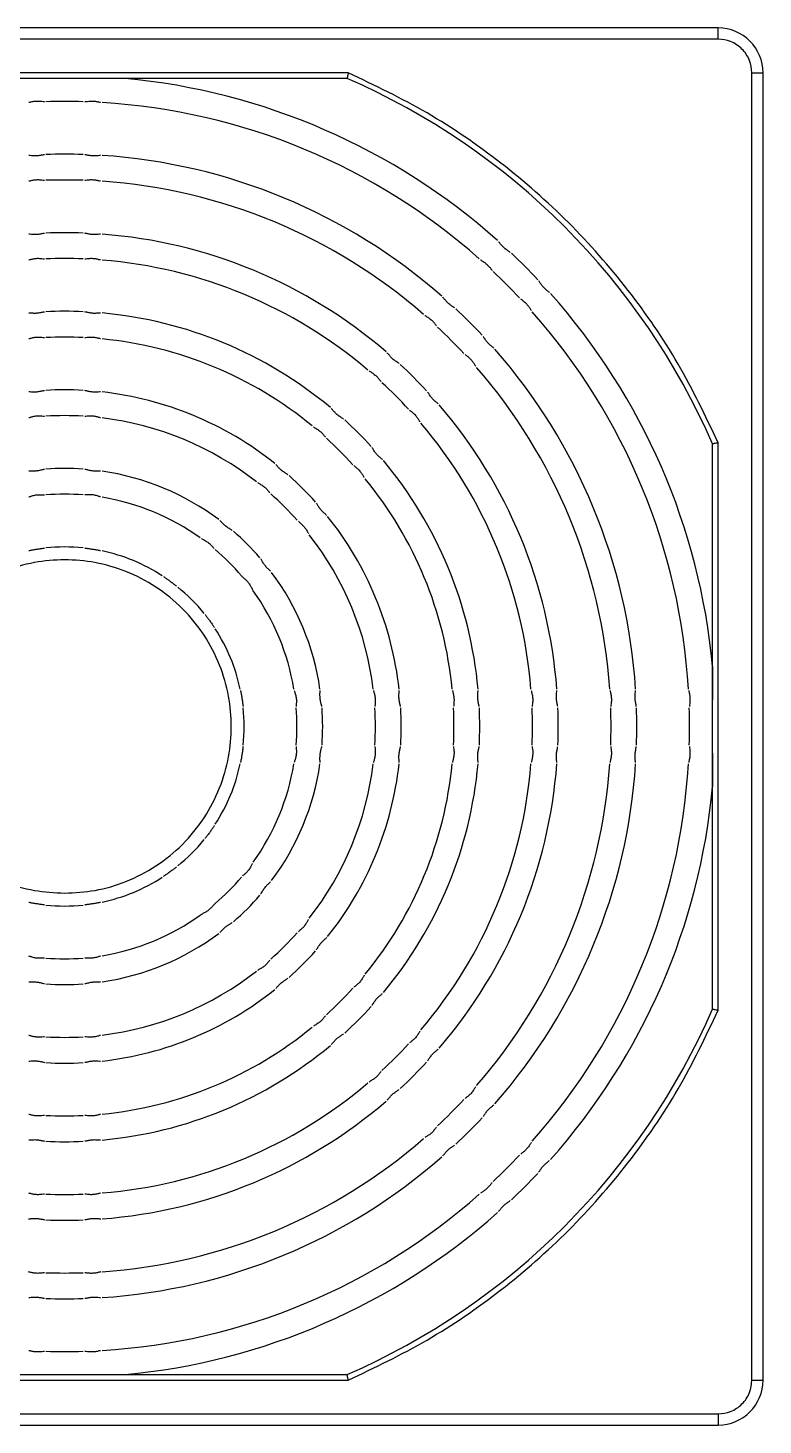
# Model space of a CAD drawing. Header units: millimetres. Extents: x 0 to 279, y 0 to 216.
# Drawn here: x 113.96 to 127.06, y 175.25 to 200.15 of the extents above; entities that cross this region are included whole.
import ezdxf

# ---------------------------------------------------------------- set-up
doc = ezdxf.new("R2010")
doc.units = ezdxf.units.MM

msp = doc.modelspace()

# ---------------------------------------------------------------- linework, layer by layer
at = {"color": 7, "linetype": 'Continuous', "lineweight": 25}
for p, q in [((126.26, 200.151), (102.96, 200.151)), ((126.26, 199.951), (102.96, 199.951)), ((126.26, 199.951), (126.26, 200.151)), ((119.667, 199.351), (109.554, 199.351)), ((114.136, 199.251), (109.575, 199.251)), ((119.646, 199.251), (115.085, 199.251)), ((126.86, 176.051), (126.86, 199.351)), ((126.86, 199.351), (127.06, 199.351)), ((127.06, 176.051), (127.06, 199.351)), ((126.16, 188.175), (126.16, 192.737)), ((126.26, 182.645), (126.26, 192.758)), ((126.16, 182.665), (126.16, 187.227)), ((109.554, 176.051), (119.667, 176.051)), ((109.575, 176.151), (114.136, 176.151)), ((115.085, 176.151), (119.646, 176.151)), ((126.86, 176.051), (127.06, 176.051)), ((102.96, 175.451), (126.26, 175.451)), ((126.26, 175.451), (126.26, 175.251)), ((102.96, 175.251), (126.26, 175.251))]:
    msp.add_line(p, q, dxfattribs=at)
for centre, radius, start, end in [((126.26, 199.351), 0.8, 360, 90), ((114.61, 187.701), 11.6, 48.2965, 84.6783), ((114.61, 187.701), 12.6, 23.5565, 66.4435), ((114.61, 187.701), 11.14, 88.2872, 91.7128), ((114.61, 187.701), 11.14, 48.4328, 86.5672), ((114.61, 187.701), 10.2, 88.1293, 91.8707), ((114.61, 187.701), 10.2, 48.7496, 86.2504), ((114.61, 187.701), 9.74, 88.0409, 91.9591), ((114.61, 187.701), 9.74, 48.9269, 86.0731), ((114.61, 187.701), 8.8, 87.8316, 92.1684), ((114.61, 187.701), 8.8, 49.3471, 85.6529), ((114.61, 187.701), 8.34, 87.7119, 92.2881), ((114.61, 187.701), 8.34, 49.5874, 85.4126), ((114.61, 187.701), 11.6, 43.3552, 46.6448), ((114.61, 187.701), 11.14, 43.2872, 46.7128), ((114.61, 187.701), 11.6, 5.3217, 41.7035), ((114.61, 187.701), 7.4, 87.4211, 92.5789), ((114.61, 187.701), 7.4, 50.1716, 84.8284), ((114.61, 187.701), 10.2, 43.1293, 46.8707), ((114.61, 187.701), 11.14, 3.4328, 41.5672), ((114.61, 187.701), 9.74, 43.0409, 46.9591), ((114.61, 187.701), 6.94, 87.25, 92.75), ((114.61, 187.701), 6.94, 50.5155, 84.4845), ((114.61, 187.701), 10.2, 3.7496, 41.2504), ((114.61, 187.701), 8.8, 42.8316, 47.1684), ((114.61, 187.701), 9.74, 3.9269, 41.0731), ((114.61, 187.701), 8.34, 42.7119, 47.2881), ((114.61, 187.701), 6, 86.8188, 93.1812), ((114.61, 187.701), 6, 51.3829, 83.6171), ((114.61, 187.701), 5.54, 86.5543, 93.4457), ((114.61, 187.701), 8.8, 4.3471, 40.6529), ((114.61, 187.701), 5.54, 51.9154, 83.0846), ((114.61, 187.701), 7.4, 42.4211, 47.5789), ((114.61, 187.701), 8.34, 4.5874, 40.4126), ((114.61, 187.701), 6.94, 42.25, 47.75), ((114.61, 187.701), 4.6, 85.8491, 94.1509), ((114.61, 187.701), 4.6, 53.3377, 81.6623), ((114.61, 187.701), 7.4, 5.1716, 39.8284), ((114.61, 187.701), 6, 41.8188, 48.1812), ((114.61, 187.701), 6.94, 5.5155, 39.4845), ((114.61, 187.701), 4.14, 85.3869, 94.6131), ((114.61, 187.701), 4.14, 54.2719, 80.7281), ((114.61, 187.701), 5.54, 41.5543, 48.4457), ((114.61, 187.701), 6, 6.3829, 38.6171), ((114.61, 187.701), 4.6, 40.8491, 49.1509), ((114.61, 187.701), 5.54, 6.9154, 38.0846), ((114.61, 187.701), 3.2, 84.0274, 95.9726), ((114.61, 187.701), 3.2, 57.0314, 77.9686), ((114.61, 187.701), 4.14, 40.3869, 49.6131), ((114.61, 187.701), 4.6, 8.3377, 36.6623), ((114.61, 187.701), 3.2, 39.0274, 50.9726), ((114.61, 187.701), 4.14, 9.2719, 35.7281), ((114.61, 187.701), 3.2, 12.0314, 32.9686), ((114.61, 187.701), 3.2, 354.0274, 5.9726), ((114.61, 187.701), 4.14, 355.3869, 4.6131), ((114.61, 187.701), 4.6, 355.8491, 4.1509), ((114.61, 187.701), 5.54, 356.5543, 3.4457), ((114.61, 187.701), 6, 356.8188, 3.1812), ((114.61, 187.701), 6.94, 357.25, 2.75), ((114.61, 187.701), 7.4, 357.4211, 2.5789), ((114.61, 187.701), 8.34, 357.7119, 2.2881), ((114.61, 187.701), 8.8, 357.8316, 2.1684), ((114.61, 187.701), 9.74, 358.0409, 1.9591), ((114.61, 187.701), 10.2, 358.1293, 1.8707), ((114.61, 187.701), 11.14, 358.2872, 1.7128), ((114.61, 187.701), 3.2, 327.0314, 347.9686), ((114.61, 187.701), 4.14, 324.2719, 350.7281), ((114.61, 187.701), 4.6, 323.3377, 351.6623), ((114.61, 187.701), 5.54, 321.9154, 353.0846), ((114.61, 187.701), 6, 321.3829, 353.6171), ((114.61, 187.701), 6.94, 320.5155, 354.4845), ((114.61, 187.701), 7.4, 320.1716, 354.8284), ((114.61, 187.701), 8.34, 319.5874, 355.4126), ((114.61, 187.701), 8.8, 319.3471, 355.6529), ((114.61, 187.701), 9.74, 318.9269, 356.0731), ((114.61, 187.701), 10.2, 318.7496, 356.2504), ((114.61, 187.701), 11.14, 318.4328, 356.5672), ((114.61, 187.701), 11.6, 318.2965, 354.6783), ((114.61, 187.701), 3.2, 309.0274, 320.9726), ((114.61, 187.701), 3.2, 282.0314, 302.9686), ((114.61, 187.701), 4.14, 310.3869, 319.6131), ((114.61, 187.701), 3.2, 264.0274, 275.9726), ((114.61, 187.701), 4.6, 310.8491, 319.1509), ((114.61, 187.701), 4.14, 279.2719, 305.7281), ((114.61, 187.701), 4.6, 278.3377, 306.6623), ((114.61, 187.701), 5.54, 311.5543, 318.4457), ((114.61, 187.701), 4.14, 265.3869, 274.6131), ((114.61, 187.701), 6, 311.8188, 318.1812), ((114.61, 187.701), 5.54, 276.9154, 308.0846), ((114.61, 187.701), 4.6, 265.8491, 274.1509), ((114.61, 187.701), 6.94, 312.25, 317.75), ((114.61, 187.701), 6, 276.3829, 308.6171), ((114.61, 187.701), 7.4, 312.4211, 317.5789), ((114.61, 187.701), 12.6, 293.5565, 336.4435), ((114.61, 187.701), 6.94, 275.5155, 309.4845), ((114.61, 187.701), 5.54, 266.5543, 273.4457), ((114.61, 187.701), 8.34, 312.7119, 317.2881), ((114.61, 187.701), 7.4, 275.1716, 309.8284), ((114.61, 187.701), 6, 266.8188, 273.1812), ((114.61, 187.701), 8.8, 312.8316, 317.1684), ((114.61, 187.701), 8.34, 274.5874, 310.4126), ((114.61, 187.701), 8.8, 274.3471, 310.6529), ((114.61, 187.701), 9.74, 313.0409, 316.9591), ((114.61, 187.701), 6.94, 267.25, 272.75), ((114.61, 187.701), 10.2, 313.1293, 316.8707), ((114.61, 187.701), 7.4, 267.4211, 272.5789), ((114.61, 187.701), 9.74, 273.9269, 311.0731), ((114.61, 187.701), 10.2, 273.7496, 311.2504), ((114.61, 187.701), 11.14, 313.2872, 316.7128), ((114.61, 187.701), 11.6, 313.3552, 316.6448), ((114.61, 187.701), 8.34, 267.7119, 272.2881), ((114.61, 187.701), 11.14, 273.4328, 311.5672), ((114.61, 187.701), 11.6, 275.3217, 311.7035), ((114.61, 187.701), 8.8, 267.8316, 272.1684), ((114.61, 187.701), 9.74, 268.0409, 271.9591), ((114.61, 187.701), 10.2, 268.1293, 271.8707), ((114.61, 187.701), 11.14, 268.2872, 271.7128), ((126.26, 176.051), 0.8, 270, 0)]:
    msp.add_arc(centre, radius, start, end, dxfattribs=at)
for points, knots in [([(126.86, 199.351), (126.852, 199.427), (126.84, 199.543), (126.765, 199.683), (126.688, 199.778), (126.592, 199.856), (126.452, 199.931), (126.336, 199.943), (126.26, 199.951)], [0, 0, 0, 0, 0.239443, 0.369664, 0.5, 0.630221, 0.760557, 1, 1, 1, 1]), ([(115.085, 199.251), (115.018, 199.251), (114.827, 199.252), (114.51, 199.252), (114.261, 199.251), (114.136, 199.251)], [0, 0, 0, 0, 0.210761, 0.605065, 1, 1, 1, 1]), ([(119.667, 199.351), (119.665, 199.343), (119.662, 199.328), (119.657, 199.303), (119.653, 199.283), (119.649, 199.267), (119.647, 199.255), (119.646, 199.253), (119.646, 199.251)], [0, 0, 0, 0, 0.156147, 0.291771, 0.500719, 0.631695, 0.758651, 1, 1, 1, 1]), ([(126.26, 192.758), (126.034, 193.232), (125.579, 194.186), (124.673, 195.501), (123.615, 196.706), (122.41, 197.763), (121.095, 198.669), (120.141, 199.125), (119.667, 199.351)], [0, 0, 0, 0, 0.1651325, 0.3319117, 0.5, 0.6680982, 0.8348724, 1, 1, 1, 1]), ([(113.969, 198.826), (113.975, 198.827), (113.995, 198.83), (114.044, 198.842), (114.109, 198.85), (114.175, 198.848), (114.224, 198.84), (114.244, 198.839), (114.251, 198.838)], [0, 0, 0, 0, 0.0834435, 0.2870448, 0.5042766, 0.7050089, 0.9013083, 1, 1, 1, 1]), ([(114.969, 198.838), (114.975, 198.839), (114.995, 198.84), (115.045, 198.848), (115.11, 198.85), (115.174, 198.842), (115.223, 198.83), (115.244, 198.827), (115.251, 198.826)], [0, 0, 0, 0, 0.08419, 0.288367, 0.500593, 0.697565, 0.896867, 1, 1, 1, 1]), ([(114.251, 197.892), (114.246, 197.891), (114.226, 197.888), (114.177, 197.877), (114.112, 197.869), (114.046, 197.87), (113.997, 197.877), (113.976, 197.878), (113.97, 197.878)], [0, 0, 0, 0, 0.082758, 0.285707, 0.502293, 0.705454, 0.904105, 1, 1, 1, 1]), ([(115.251, 197.878), (115.246, 197.878), (115.226, 197.877), (115.176, 197.87), (115.111, 197.869), (115.046, 197.876), (114.997, 197.888), (114.977, 197.891), (114.97, 197.892)], [0, 0, 0, 0, 0.08395, 0.288028, 0.499944, 0.699204, 0.90101, 1, 1, 1, 1]), ([(113.969, 197.423), (113.975, 197.424), (113.995, 197.427), (114.044, 197.44), (114.109, 197.448), (114.175, 197.447), (114.224, 197.439), (114.244, 197.438), (114.251, 197.438)], [0, 0, 0, 0, 0.083443, 0.287037, 0.50472, 0.705635, 0.901612, 1, 1, 1, 1]), ([(114.969, 197.437), (114.975, 197.438), (114.995, 197.439), (115.045, 197.447), (115.11, 197.448), (115.174, 197.44), (115.223, 197.428), (115.244, 197.424), (115.251, 197.423)], [0, 0, 0, 0, 0.08427, 0.288487, 0.500386, 0.696985, 0.896408, 1, 1, 1, 1]), ([(114.251, 196.491), (114.246, 196.49), (114.226, 196.487), (114.177, 196.475), (114.112, 196.467), (114.046, 196.468), (113.997, 196.474), (113.976, 196.474), (113.97, 196.475)], [0, 0, 0, 0, 0.0826156, 0.2854091, 0.5023213, 0.7060645, 0.9047591, 1, 1, 1, 1]), ([(115.251, 196.475), (115.246, 196.475), (115.226, 196.474), (115.176, 196.468), (115.111, 196.467), (115.046, 196.475), (114.997, 196.487), (114.977, 196.49), (114.97, 196.491)], [0, 0, 0, 0, 0.084035, 0.288185, 0.49976, 0.699004, 0.901346, 1, 1, 1, 1]), ([(122.553, 196.151), (122.548, 196.155), (122.533, 196.167), (122.49, 196.193), (122.439, 196.235), (122.393, 196.282), (122.363, 196.322), (122.35, 196.337), (122.345, 196.342)], [0, 0, 0, 0, 0.082863, 0.285926, 0.50226, 0.704987, 0.903615, 1, 1, 1, 1]), ([(113.969, 196.019), (113.975, 196.02), (113.995, 196.024), (114.044, 196.037), (114.109, 196.046), (114.175, 196.045), (114.224, 196.038), (114.244, 196.037), (114.251, 196.036)], [0, 0, 0, 0, 0.083448, 0.28704, 0.505343, 0.706517, 0.902074, 1, 1, 1, 1]), ([(114.969, 196.036), (114.975, 196.037), (114.995, 196.038), (115.045, 196.045), (115.11, 196.046), (115.174, 196.038), (115.223, 196.025), (115.244, 196.021), (115.251, 196.02)], [0, 0, 0, 0, 0.084372, 0.288634, 0.500091, 0.696203, 0.895801, 1, 1, 1, 1]), ([(122.023, 196.021), (122.028, 196.017), (122.044, 196.005), (122.087, 195.98), (122.139, 195.939), (122.184, 195.891), (122.214, 195.851), (122.227, 195.836), (122.232, 195.83)], [0, 0, 0, 0, 0.083444, 0.287045, 0.504277, 0.705009, 0.901308, 1, 1, 1, 1]), ([(123.251, 195.436), (123.247, 195.44), (123.232, 195.453), (123.192, 195.483), (123.145, 195.528), (123.105, 195.578), (123.078, 195.621), (123.065, 195.638), (123.061, 195.643)], [0, 0, 0, 0, 0.083891, 0.287917, 0.500101, 0.699385, 0.900794, 1, 1, 1, 1]), ([(121.562, 195.161), (121.558, 195.164), (121.542, 195.176), (121.5, 195.203), (121.448, 195.243), (121.402, 195.291), (121.372, 195.33), (121.358, 195.345), (121.353, 195.35)], [0, 0, 0, 0, 0.082758, 0.285707, 0.502293, 0.705454, 0.904105, 1, 1, 1, 1]), ([(122.739, 195.322), (122.744, 195.319), (122.759, 195.305), (122.799, 195.276), (122.847, 195.231), (122.887, 195.181), (122.913, 195.138), (122.926, 195.12), (122.93, 195.114)], [0, 0, 0, 0, 0.08419, 0.288367, 0.500593, 0.697565, 0.896867, 1, 1, 1, 1]), ([(114.251, 195.089), (114.246, 195.089), (114.226, 195.086), (114.178, 195.073), (114.112, 195.064), (114.046, 195.064), (113.997, 195.07), (113.976, 195.07), (113.97, 195.07)], [0, 0, 0, 0, 0.082414, 0.284978, 0.50233, 0.706894, 0.905675, 1, 1, 1, 1]), ([(115.251, 195.07), (115.246, 195.07), (115.226, 195.07), (115.176, 195.064), (115.111, 195.064), (115.046, 195.073), (114.997, 195.085), (114.976, 195.088), (114.97, 195.089)], [0, 0, 0, 0, 0.084163, 0.288422, 0.499551, 0.698801, 0.901902, 1, 1, 1, 1]), ([(121.031, 195.029), (121.036, 195.025), (121.053, 195.014), (121.096, 194.988), (121.148, 194.948), (121.193, 194.901), (121.223, 194.861), (121.237, 194.845), (121.241, 194.84)], [0, 0, 0, 0, 0.0834427, 0.2870374, 0.5047202, 0.7056348, 0.9016124, 1, 1, 1, 1]), ([(113.969, 194.614), (113.975, 194.615), (113.995, 194.619), (114.044, 194.633), (114.109, 194.643), (114.175, 194.643), (114.224, 194.636), (114.244, 194.635), (114.251, 194.635)], [0, 0, 0, 0, 0.08347, 0.287066, 0.506278, 0.707843, 0.90283, 1, 1, 1, 1]), ([(114.969, 194.635), (114.975, 194.635), (114.995, 194.636), (115.045, 194.643), (115.11, 194.643), (115.174, 194.634), (115.223, 194.62), (115.244, 194.616), (115.251, 194.615)], [0, 0, 0, 0, 0.084509, 0.288816, 0.499643, 0.69509, 0.894961, 1, 1, 1, 1]), ([(122.26, 194.444), (122.255, 194.448), (122.241, 194.462), (122.201, 194.492), (122.154, 194.537), (122.114, 194.588), (122.087, 194.631), (122.074, 194.647), (122.07, 194.653)], [0, 0, 0, 0, 0.08395, 0.288028, 0.499944, 0.699204, 0.90101, 1, 1, 1, 1]), ([(120.572, 194.17), (120.567, 194.174), (120.551, 194.186), (120.509, 194.212), (120.456, 194.252), (120.41, 194.299), (120.38, 194.338), (120.366, 194.353), (120.361, 194.358)], [0, 0, 0, 0, 0.082616, 0.285409, 0.502321, 0.706065, 0.904759, 1, 1, 1, 1]), ([(121.749, 194.332), (121.753, 194.328), (121.768, 194.315), (121.809, 194.285), (121.856, 194.24), (121.895, 194.189), (121.921, 194.146), (121.934, 194.129), (121.938, 194.123)], [0, 0, 0, 0, 0.08427, 0.288487, 0.500386, 0.696985, 0.896408, 1, 1, 1, 1]), ([(120.037, 194.037), (120.043, 194.033), (120.055, 194.026), (120.077, 194.012), (120.103, 193.996), (120.13, 193.977), (120.156, 193.955), (120.181, 193.932), (120.201, 193.909), (120.22, 193.886), (120.237, 193.865), (120.246, 193.853), (120.251, 193.847)], [0, 0, 0, 0, 0.083565, 0.184024, 0.287, 0.394377, 0.505388, 0.604431, 0.706547, 0.803044, 0.901949, 1, 1, 1, 1]), ([(114.251, 193.687), (114.246, 193.686), (114.226, 193.683), (114.178, 193.671), (114.112, 193.661), (114.046, 193.659), (113.996, 193.664), (113.976, 193.664), (113.97, 193.664)], [0, 0, 0, 0, 0.0821053, 0.2843054, 0.5022809, 0.7080875, 0.9070511, 1, 1, 1, 1]), ([(115.251, 193.664), (115.245, 193.664), (115.225, 193.664), (115.176, 193.659), (115.111, 193.66), (115.046, 193.67), (114.997, 193.683), (114.976, 193.686), (114.97, 193.687)], [0, 0, 0, 0, 0.084376, 0.288811, 0.49934, 0.69866, 0.902922, 1, 1, 1, 1]), ([(121.267, 193.452), (121.263, 193.456), (121.249, 193.47), (121.209, 193.5), (121.163, 193.546), (121.123, 193.597), (121.096, 193.64), (121.084, 193.657), (121.08, 193.662)], [0, 0, 0, 0, 0.084035, 0.288185, 0.49976, 0.699004, 0.901346, 1, 1, 1, 1]), ([(113.969, 193.207), (113.975, 193.208), (113.995, 193.212), (114.044, 193.227), (114.109, 193.239), (114.175, 193.239), (114.224, 193.234), (114.244, 193.233), (114.251, 193.232)], [0, 0, 0, 0, 0.083531, 0.287159, 0.507819, 0.710037, 0.904203, 1, 1, 1, 1]), ([(114.969, 193.232), (114.975, 193.233), (114.995, 193.233), (115.045, 193.24), (115.11, 193.239), (115.174, 193.228), (115.222, 193.214), (115.244, 193.209), (115.251, 193.207)], [0, 0, 0, 0, 0.084698, 0.289036, 0.498891, 0.693378, 0.893722, 1, 1, 1, 1]), ([(119.583, 193.179), (119.577, 193.182), (119.566, 193.19), (119.544, 193.204), (119.519, 193.221), (119.492, 193.24), (119.465, 193.261), (119.44, 193.284), (119.419, 193.307), (119.399, 193.329), (119.382, 193.35), (119.372, 193.361), (119.367, 193.367)], [0, 0, 0, 0, 0.082534, 0.182488, 0.284948, 0.391912, 0.502349, 0.603066, 0.706904, 0.804965, 0.905552, 1, 1, 1, 1]), ([(120.758, 193.341), (120.763, 193.337), (120.778, 193.324), (120.818, 193.294), (120.864, 193.249), (120.904, 193.198), (120.929, 193.154), (120.941, 193.136), (120.945, 193.13)], [0, 0, 0, 0, 0.084372, 0.288634, 0.500091, 0.696203, 0.895801, 1, 1, 1, 1]), ([(119.045, 193.043), (119.05, 193.04), (119.067, 193.028), (119.111, 193.004), (119.165, 192.964), (119.211, 192.918), (119.241, 192.878), (119.255, 192.863), (119.259, 192.858)], [0, 0, 0, 0, 0.08347, 0.287066, 0.506278, 0.707843, 0.90283, 1, 1, 1, 1]), ([(126.26, 192.758), (126.252, 192.756), (126.237, 192.753), (126.213, 192.748), (126.192, 192.743), (126.177, 192.74), (126.164, 192.737), (126.162, 192.737), (126.16, 192.737)], [0, 0, 0, 0, 0.156123, 0.291738, 0.500719, 0.631679, 0.75863, 1, 1, 1, 1]), ([(120.274, 192.459), (120.27, 192.463), (120.256, 192.477), (120.217, 192.508), (120.171, 192.554), (120.131, 192.605), (120.105, 192.649), (120.093, 192.666), (120.089, 192.671)], [0, 0, 0, 0, 0.0841634, 0.2884216, 0.4995512, 0.6988011, 0.9019024, 1, 1, 1, 1]), ([(114.251, 192.284), (114.246, 192.283), (114.226, 192.28), (114.178, 192.266), (114.112, 192.254), (114.046, 192.251), (113.996, 192.254), (113.976, 192.253), (113.97, 192.253)], [0, 0, 0, 0, 0.0815775, 0.283118, 0.5020418, 0.709945, 0.9093476, 1, 1, 1, 1]), ([(115.251, 192.253), (115.245, 192.253), (115.225, 192.254), (115.175, 192.251), (115.11, 192.254), (115.046, 192.265), (114.997, 192.279), (114.976, 192.283), (114.97, 192.284)], [0, 0, 0, 0, 0.084779, 0.28955, 0.499241, 0.698835, 0.905087, 1, 1, 1, 1]), ([(118.59, 192.188), (118.585, 192.191), (118.569, 192.203), (118.526, 192.228), (118.472, 192.267), (118.424, 192.313), (118.393, 192.352), (118.378, 192.366), (118.373, 192.37)], [0, 0, 0, 0, 0.082105, 0.284305, 0.502281, 0.708087, 0.907051, 1, 1, 1, 1]), ([(119.767, 192.35), (119.771, 192.346), (119.786, 192.333), (119.826, 192.303), (119.872, 192.257), (119.911, 192.205), (119.936, 192.161), (119.948, 192.143), (119.952, 192.137)], [0, 0, 0, 0, 0.084509, 0.288816, 0.499643, 0.69509, 0.894961, 1, 1, 1, 1]), ([(118.05, 192.048), (118.055, 192.044), (118.072, 192.033), (118.117, 192.01), (118.172, 191.971), (118.219, 191.925), (118.249, 191.886), (118.263, 191.871), (118.268, 191.866)], [0, 0, 0, 0, 0.083531, 0.2871592, 0.5078188, 0.7100374, 0.9042031, 1, 1, 1, 1]), ([(113.969, 191.794), (113.975, 191.796), (113.995, 191.801), (114.043, 191.818), (114.11, 191.831), (114.176, 191.834), (114.225, 191.829), (114.245, 191.829), (114.251, 191.829)], [0, 0, 0, 0, 0.083715, 0.287462, 0.510784, 0.714261, 0.907144, 1, 1, 1, 1]), ([(115.252, 191.794), (115.246, 191.796), (115.226, 191.801), (115.177, 191.818), (115.111, 191.831), (115.045, 191.834), (114.996, 191.829), (114.976, 191.829), (114.97, 191.829)], [0, 0, 0, 0, 0.083715, 0.287462, 0.510784, 0.714261, 0.907144, 1, 1, 1, 1]), ([(119.28, 191.464), (119.276, 191.468), (119.262, 191.483), (119.223, 191.514), (119.178, 191.561), (119.139, 191.614), (119.114, 191.657), (119.101, 191.674), (119.097, 191.68)], [0, 0, 0, 0, 0.084376, 0.288811, 0.49934, 0.69866, 0.902922, 1, 1, 1, 1]), ([(117.597, 191.196), (117.593, 191.199), (117.576, 191.21), (117.532, 191.235), (117.478, 191.273), (117.428, 191.318), (117.396, 191.355), (117.381, 191.369), (117.376, 191.373)], [0, 0, 0, 0, 0.081578, 0.283118, 0.502042, 0.709945, 0.909348, 1, 1, 1, 1]), ([(118.776, 191.358), (118.78, 191.354), (118.795, 191.341), (118.834, 191.31), (118.879, 191.263), (118.917, 191.211), (118.941, 191.166), (118.953, 191.148), (118.957, 191.141)], [0, 0, 0, 0, 0.0846979, 0.2890356, 0.4988911, 0.6933783, 0.8937216, 1, 1, 1, 1]), ([(117.049, 191.049), (117.055, 191.046), (117.068, 191.039), (117.092, 191.027), (117.119, 191.012), (117.148, 190.994), (117.176, 190.974), (117.202, 190.952), (117.224, 190.93), (117.244, 190.908), (117.261, 190.888), (117.271, 190.877), (117.276, 190.872)], [0, 0, 0, 0, 0.0838344, 0.184407, 0.2873916, 0.3972087, 0.5108153, 0.610931, 0.7143128, 0.809483, 0.9070373, 1, 1, 1, 1]), ([(113.97, 190.836), (113.976, 190.838), (113.997, 190.842), (114.047, 190.851), (114.112, 190.862), (114.177, 190.872), (114.227, 190.878), (114.247, 190.88), (114.252, 190.881)], [0, 0, 0, 0, 0.092202, 0.305479, 0.501468, 0.714346, 0.927294, 1, 1, 1, 1]), ([(114.97, 190.881), (114.976, 190.88), (114.997, 190.878), (115.047, 190.871), (115.112, 190.862), (115.178, 190.851), (115.227, 190.841), (115.247, 190.837), (115.252, 190.836)], [0, 0, 0, 0, 0.0897928, 0.2999821, 0.4986613, 0.7142513, 0.9298316, 1, 1, 1, 1]), ([(114.61, 184.731), (114.429, 184.741), (114.056, 184.761), (113.503, 184.926), (112.97, 185.2), (112.495, 185.586), (112.109, 186.061), (111.834, 186.593), (111.675, 187.147), (111.624, 187.701), (111.675, 188.255), (111.834, 188.809), (112.109, 189.341), (112.495, 189.816), (112.97, 190.202), (113.503, 190.478), (114.056, 190.637), (114.61, 190.688), (115.165, 190.637), (115.718, 190.478), (116.25, 190.202), (116.725, 189.816), (117.111, 189.341), (117.387, 188.809), (117.546, 188.255), (117.597, 187.701), (117.546, 187.147), (117.387, 186.593), (117.111, 186.061), (116.725, 185.586), (116.25, 185.2), (115.718, 184.926), (115.165, 184.761), (114.792, 184.741), (114.61, 184.731)], [0, 0, 0, 0, 0.029129, 0.060003, 0.09216, 0.125, 0.15784, 0.189997, 0.220871, 0.25, 0.279129, 0.310003, 0.34216, 0.375, 0.40784, 0.439997, 0.470871, 0.5, 0.529129, 0.560003, 0.59216, 0.625, 0.65784, 0.689997, 0.720871, 0.75, 0.779129, 0.810003, 0.84216, 0.875, 0.90784, 0.939997, 0.970871, 1, 1, 1, 1]), ([(118.282, 190.467), (118.278, 190.471), (118.265, 190.486), (118.227, 190.519), (118.183, 190.567), (118.146, 190.621), (118.121, 190.665), (118.109, 190.682), (118.105, 190.688)], [0, 0, 0, 0, 0.0847792, 0.28955, 0.499241, 0.6988347, 0.9050873, 1, 1, 1, 1]), ([(116.373, 190.372), (116.379, 190.368), (116.391, 190.36), (116.415, 190.344), (116.44, 190.326), (116.466, 190.308), (116.492, 190.289), (116.519, 190.269), (116.546, 190.25), (116.571, 190.23), (116.591, 190.214), (116.602, 190.206), (116.606, 190.202)], [0, 0, 0, 0, 0.09229, 0.197423, 0.305544, 0.40232, 0.501405, 0.606329, 0.714272, 0.819205, 0.927227, 1, 1, 1, 1]), ([(117.764, 190.384), (117.768, 190.379), (117.777, 190.369), (117.796, 190.353), (117.817, 190.335), (117.839, 190.315), (117.862, 190.292), (117.883, 190.267), (117.902, 190.241), (117.918, 190.215), (117.933, 190.189), (117.946, 190.163), (117.959, 190.138), (117.967, 190.125), (117.971, 190.119)], [0, 0, 0, 0, 0.081238, 0.16501, 0.246189, 0.329612, 0.41215, 0.497471, 0.574172, 0.652943, 0.733051, 0.815046, 0.905809, 1, 1, 1, 1]), ([(117.112, 189.697), (117.116, 189.692), (117.125, 189.68), (117.142, 189.658), (117.161, 189.634), (117.18, 189.608), (117.199, 189.582), (117.219, 189.555), (117.238, 189.527), (117.256, 189.501), (117.271, 189.479), (117.278, 189.468), (117.281, 189.463)], [0, 0, 0, 0, 0.089881, 0.193479, 0.300051, 0.39811, 0.498624, 0.60487, 0.714203, 0.820446, 0.929773, 1, 1, 1, 1]), ([(126.16, 188.777), (126.16, 188.777), (126.16, 188.776), (126.16, 188.768), (126.16, 188.742), (126.16, 188.66), (126.16, 188.528), (126.16, 188.356), (126.16, 188.238), (126.16, 188.175)], [0, 0, 0, 0, 0.013706, 0.030935, 0.062961, 0.173698, 0.436442, 0.702644, 1, 1, 1, 1]), ([(117.745, 188.342), (117.747, 188.336), (117.751, 188.314), (117.761, 188.265), (117.772, 188.199), (117.781, 188.134), (117.787, 188.085), (117.79, 188.065), (117.79, 188.06)], [0, 0, 0, 0, 0.092202, 0.305479, 0.501468, 0.714346, 0.927294, 1, 1, 1, 1]), ([(118.703, 188.342), (118.705, 188.336), (118.71, 188.317), (118.727, 188.268), (118.74, 188.202), (118.743, 188.136), (118.738, 188.087), (118.738, 188.067), (118.738, 188.06)], [0, 0, 0, 0, 0.083715, 0.287462, 0.510784, 0.714261, 0.907144, 1, 1, 1, 1]), ([(119.194, 188.059), (119.193, 188.065), (119.19, 188.078), (119.183, 188.103), (119.176, 188.133), (119.169, 188.165), (119.164, 188.199), (119.162, 188.234), (119.161, 188.265), (119.162, 188.295), (119.163, 188.322), (119.163, 188.337), (119.163, 188.344)], [0, 0, 0, 0, 0.081703, 0.181172, 0.283079, 0.390842, 0.502036, 0.604369, 0.709954, 0.808303, 0.909236, 1, 1, 1, 1]), ([(120.115, 188.344), (120.117, 188.337), (120.12, 188.324), (120.128, 188.298), (120.135, 188.269), (120.142, 188.236), (120.147, 188.201), (120.148, 188.168), (120.148, 188.137), (120.146, 188.107), (120.143, 188.081), (120.142, 188.066), (120.141, 188.058)], [0, 0, 0, 0, 0.0836494, 0.1841444, 0.2871051, 0.3956272, 0.5078569, 0.6073853, 0.7100782, 0.8058852, 0.9040864, 1, 1, 1, 1]), ([(120.597, 188.06), (120.596, 188.066), (120.593, 188.085), (120.58, 188.134), (120.57, 188.199), (120.568, 188.266), (120.573, 188.315), (120.573, 188.335), (120.573, 188.342)], [0, 0, 0, 0, 0.082105, 0.284305, 0.502281, 0.708087, 0.907051, 1, 1, 1, 1]), ([(121.524, 188.342), (121.525, 188.336), (121.529, 188.317), (121.542, 188.268), (121.552, 188.202), (121.552, 188.137), (121.546, 188.088), (121.545, 188.067), (121.544, 188.06)], [0, 0, 0, 0, 0.08347, 0.287066, 0.506278, 0.707843, 0.90283, 1, 1, 1, 1]), ([(121.999, 188.06), (121.998, 188.066), (121.995, 188.085), (121.983, 188.134), (121.974, 188.2), (121.973, 188.265), (121.979, 188.315), (121.979, 188.335), (121.979, 188.342)], [0, 0, 0, 0, 0.0824138, 0.2849784, 0.5023303, 0.7068944, 0.9056753, 1, 1, 1, 1]), ([(122.929, 188.342), (122.93, 188.336), (122.933, 188.317), (122.946, 188.268), (122.955, 188.202), (122.954, 188.137), (122.947, 188.088), (122.946, 188.067), (122.946, 188.06)], [0, 0, 0, 0, 0.083448, 0.28704, 0.505343, 0.706517, 0.902074, 1, 1, 1, 1]), ([(123.4, 188.06), (123.399, 188.066), (123.397, 188.085), (123.385, 188.134), (123.376, 188.2), (123.377, 188.265), (123.383, 188.315), (123.384, 188.335), (123.384, 188.342)], [0, 0, 0, 0, 0.082616, 0.285409, 0.502321, 0.706065, 0.904759, 1, 1, 1, 1]), ([(124.332, 188.342), (124.333, 188.336), (124.336, 188.317), (124.349, 188.268), (124.358, 188.202), (124.356, 188.137), (124.349, 188.088), (124.347, 188.067), (124.347, 188.06)], [0, 0, 0, 0, 0.0834427, 0.2870374, 0.5047202, 0.7056348, 0.9016124, 1, 1, 1, 1]), ([(124.801, 188.06), (124.8, 188.066), (124.798, 188.085), (124.786, 188.134), (124.778, 188.2), (124.779, 188.265), (124.786, 188.315), (124.787, 188.335), (124.787, 188.342)], [0, 0, 0, 0, 0.082758, 0.285707, 0.502293, 0.705454, 0.904105, 1, 1, 1, 1]), ([(125.735, 188.342), (125.736, 188.336), (125.739, 188.317), (125.751, 188.268), (125.759, 188.202), (125.757, 188.137), (125.75, 188.088), (125.748, 188.067), (125.748, 188.06)], [0, 0, 0, 0, 0.083444, 0.287045, 0.504277, 0.705009, 0.901308, 1, 1, 1, 1]), ([(126.16, 187.227), (126.161, 187.293), (126.161, 187.609), (126.161, 187.926), (126.16, 188.175)], [0, 0, 0, 0, 0.210794, 1, 1, 1, 1]), ([(117.79, 187.342), (117.789, 187.336), (117.787, 187.315), (117.781, 187.265), (117.771, 187.199), (117.76, 187.133), (117.75, 187.084), (117.746, 187.065), (117.745, 187.06)], [0, 0, 0, 0, 0.089793, 0.299982, 0.498661, 0.714251, 0.929832, 1, 1, 1, 1]), ([(118.738, 187.342), (118.738, 187.336), (118.738, 187.316), (118.743, 187.266), (118.74, 187.201), (118.728, 187.138), (118.711, 187.09), (118.706, 187.068), (118.704, 187.06)], [0, 0, 0, 0, 0.084971, 0.289255, 0.497425, 0.690409, 0.891701, 1, 1, 1, 1]), ([(119.163, 187.059), (119.163, 187.065), (119.163, 187.079), (119.162, 187.106), (119.161, 187.136), (119.162, 187.169), (119.164, 187.201), (119.169, 187.234), (119.175, 187.265), (119.182, 187.294), (119.189, 187.321), (119.193, 187.337), (119.194, 187.344)], [0, 0, 0, 0, 0.084882, 0.185842, 0.289575, 0.39279, 0.499304, 0.597707, 0.698809, 0.800575, 0.90493, 1, 1, 1, 1]), ([(120.141, 187.344), (120.141, 187.337), (120.143, 187.323), (120.145, 187.297), (120.148, 187.267), (120.148, 187.234), (120.147, 187.201), (120.142, 187.169), (120.137, 187.139), (120.129, 187.11), (120.121, 187.083), (120.117, 187.067), (120.115, 187.058)], [0, 0, 0, 0, 0.0848012, 0.1855545, 0.2890525, 0.3922817, 0.498989, 0.5948626, 0.6933892, 0.792291, 0.8935586, 1, 1, 1, 1]), ([(120.573, 187.06), (120.573, 187.066), (120.573, 187.086), (120.568, 187.136), (120.57, 187.201), (120.579, 187.265), (120.592, 187.314), (120.595, 187.335), (120.597, 187.342)], [0, 0, 0, 0, 0.0843755, 0.2888114, 0.4993396, 0.6986601, 0.9029224, 1, 1, 1, 1]), ([(121.544, 187.342), (121.544, 187.336), (121.545, 187.316), (121.552, 187.267), (121.552, 187.202), (121.543, 187.138), (121.53, 187.089), (121.525, 187.068), (121.524, 187.06)], [0, 0, 0, 0, 0.084509, 0.288816, 0.499643, 0.69509, 0.894961, 1, 1, 1, 1]), ([(121.98, 187.06), (121.979, 187.066), (121.979, 187.086), (121.973, 187.135), (121.974, 187.201), (121.982, 187.265), (121.994, 187.314), (121.998, 187.335), (121.999, 187.342)], [0, 0, 0, 0, 0.084163, 0.288422, 0.499551, 0.698801, 0.901902, 1, 1, 1, 1]), ([(122.946, 187.342), (122.946, 187.336), (122.947, 187.316), (122.955, 187.267), (122.955, 187.202), (122.947, 187.138), (122.934, 187.089), (122.93, 187.068), (122.929, 187.06)], [0, 0, 0, 0, 0.084372, 0.288634, 0.500091, 0.696203, 0.895801, 1, 1, 1, 1]), ([(123.384, 187.06), (123.384, 187.066), (123.383, 187.086), (123.377, 187.135), (123.376, 187.201), (123.384, 187.265), (123.396, 187.314), (123.399, 187.335), (123.4, 187.342)], [0, 0, 0, 0, 0.084035, 0.288185, 0.49976, 0.699004, 0.901346, 1, 1, 1, 1]), ([(124.347, 187.342), (124.347, 187.336), (124.348, 187.316), (124.356, 187.267), (124.358, 187.202), (124.35, 187.138), (124.337, 187.089), (124.334, 187.068), (124.332, 187.06)], [0, 0, 0, 0, 0.0842695, 0.2884865, 0.5003859, 0.6969849, 0.896408, 1, 1, 1, 1]), ([(124.787, 187.06), (124.787, 187.066), (124.786, 187.086), (124.779, 187.135), (124.778, 187.201), (124.786, 187.265), (124.797, 187.314), (124.8, 187.335), (124.801, 187.342)], [0, 0, 0, 0, 0.08395, 0.288028, 0.499944, 0.699204, 0.90101, 1, 1, 1, 1]), ([(125.748, 187.342), (125.748, 187.336), (125.749, 187.316), (125.757, 187.267), (125.759, 187.202), (125.752, 187.138), (125.74, 187.089), (125.736, 187.068), (125.735, 187.06)], [0, 0, 0, 0, 0.08419, 0.288367, 0.500593, 0.697565, 0.896867, 1, 1, 1, 1]), ([(126.16, 187.227), (126.16, 187.15), (126.16, 186.997), (126.16, 186.827), (126.16, 186.723), (126.16, 186.686), (126.16, 186.659), (126.16, 186.641), (126.16, 186.63), (126.16, 186.626), (126.16, 186.625), (126.16, 186.625)], [0, 0, 0, 0, 0.3649423, 0.7315548, 0.8163963, 0.8748078, 0.9154713, 0.9588337, 0.9761624, 0.9908104, 1, 1, 1, 1]), ([(117.281, 185.939), (117.277, 185.933), (117.269, 185.92), (117.253, 185.897), (117.236, 185.871), (117.217, 185.845), (117.199, 185.819), (117.179, 185.792), (117.159, 185.766), (117.14, 185.741), (117.124, 185.72), (117.115, 185.71), (117.112, 185.705)], [0, 0, 0, 0, 0.09229, 0.197423, 0.305544, 0.40232, 0.501405, 0.606329, 0.714272, 0.819205, 0.927227, 1, 1, 1, 1]), ([(117.958, 185.262), (117.955, 185.256), (117.948, 185.244), (117.936, 185.22), (117.922, 185.193), (117.904, 185.164), (117.883, 185.135), (117.861, 185.109), (117.839, 185.087), (117.818, 185.068), (117.798, 185.05), (117.786, 185.041), (117.781, 185.036)], [0, 0, 0, 0, 0.083834, 0.184407, 0.287392, 0.397209, 0.510815, 0.610931, 0.714313, 0.809483, 0.907037, 1, 1, 1, 1]), ([(116.606, 185.2), (116.601, 185.195), (116.589, 185.186), (116.567, 185.169), (116.543, 185.151), (116.518, 185.132), (116.491, 185.112), (116.464, 185.092), (116.436, 185.073), (116.41, 185.055), (116.389, 185.041), (116.377, 185.033), (116.373, 185.03)], [0, 0, 0, 0, 0.089881, 0.193479, 0.300051, 0.39811, 0.498624, 0.60487, 0.714203, 0.820446, 0.929773, 1, 1, 1, 1]), ([(118.105, 184.714), (118.108, 184.719), (118.119, 184.735), (118.144, 184.779), (118.182, 184.834), (118.227, 184.883), (118.264, 184.916), (118.278, 184.931), (118.282, 184.935)], [0, 0, 0, 0, 0.081578, 0.283118, 0.502042, 0.709945, 0.909348, 1, 1, 1, 1]), ([(114.251, 184.521), (114.245, 184.522), (114.224, 184.524), (114.174, 184.531), (114.109, 184.54), (114.043, 184.552), (113.993, 184.561), (113.974, 184.565), (113.969, 184.566)], [0, 0, 0, 0, 0.0897928, 0.2999821, 0.4986613, 0.7142513, 0.9298316, 1, 1, 1, 1]), ([(115.251, 184.566), (115.245, 184.565), (115.224, 184.56), (115.174, 184.551), (115.109, 184.54), (115.043, 184.53), (114.994, 184.524), (114.974, 184.522), (114.969, 184.521)], [0, 0, 0, 0, 0.092202, 0.305479, 0.501468, 0.714346, 0.927294, 1, 1, 1, 1]), ([(117.293, 184.548), (117.288, 184.543), (117.279, 184.534), (117.263, 184.516), (117.245, 184.495), (117.224, 184.472), (117.201, 184.449), (117.176, 184.428), (117.15, 184.409), (117.124, 184.393), (117.098, 184.379), (117.072, 184.365), (117.047, 184.352), (117.034, 184.344), (117.028, 184.34)], [0, 0, 0, 0, 0.081238, 0.16501, 0.246189, 0.329612, 0.41215, 0.497471, 0.574172, 0.652943, 0.733051, 0.815046, 0.905809, 1, 1, 1, 1]), ([(118.957, 184.261), (118.954, 184.256), (118.943, 184.239), (118.919, 184.194), (118.88, 184.14), (118.834, 184.093), (118.796, 184.062), (118.781, 184.048), (118.776, 184.044)], [0, 0, 0, 0, 0.083531, 0.287159, 0.507819, 0.710037, 0.904203, 1, 1, 1, 1]), ([(117.375, 184.027), (117.38, 184.032), (117.39, 184.042), (117.408, 184.062), (117.429, 184.083), (117.452, 184.106), (117.477, 184.128), (117.503, 184.147), (117.53, 184.165), (117.556, 184.181), (117.58, 184.195), (117.593, 184.203), (117.599, 184.207)], [0, 0, 0, 0, 0.084882, 0.185842, 0.289575, 0.39279, 0.499304, 0.597707, 0.698809, 0.800575, 0.90493, 1, 1, 1, 1]), ([(119.097, 183.72), (119.1, 183.726), (119.108, 183.737), (119.121, 183.759), (119.138, 183.785), (119.157, 183.812), (119.178, 183.839), (119.2, 183.864), (119.223, 183.886), (119.245, 183.906), (119.265, 183.924), (119.276, 183.934), (119.282, 183.939)], [0, 0, 0, 0, 0.082228, 0.182009, 0.284271, 0.391552, 0.50229, 0.603608, 0.708097, 0.806241, 0.906933, 1, 1, 1, 1]), ([(114.251, 183.574), (114.245, 183.574), (114.225, 183.573), (114.175, 183.568), (114.111, 183.571), (114.047, 183.584), (113.999, 183.6), (113.977, 183.606), (113.97, 183.608)], [0, 0, 0, 0, 0.084971, 0.289255, 0.497425, 0.690409, 0.891701, 1, 1, 1, 1]), ([(115.252, 183.608), (115.246, 183.607), (115.226, 183.601), (115.177, 183.585), (115.111, 183.571), (115.045, 183.569), (114.996, 183.573), (114.976, 183.574), (114.97, 183.574)], [0, 0, 0, 0, 0.083715, 0.287462, 0.510784, 0.714261, 0.907144, 1, 1, 1, 1]), ([(118.268, 183.538), (118.264, 183.533), (118.255, 183.522), (118.238, 183.501), (118.219, 183.478), (118.196, 183.455), (118.172, 183.433), (118.146, 183.413), (118.12, 183.396), (118.095, 183.381), (118.07, 183.367), (118.056, 183.359), (118.048, 183.354)], [0, 0, 0, 0, 0.084801, 0.185555, 0.289053, 0.392282, 0.498989, 0.594863, 0.693389, 0.792291, 0.893559, 1, 1, 1, 1]), ([(119.952, 183.268), (119.949, 183.262), (119.942, 183.25), (119.928, 183.227), (119.912, 183.201), (119.893, 183.174), (119.872, 183.147), (119.849, 183.123), (119.826, 183.101), (119.804, 183.083), (119.783, 183.066), (119.771, 183.056), (119.765, 183.052)], [0, 0, 0, 0, 0.083587, 0.184056, 0.287021, 0.394839, 0.506319, 0.605544, 0.707877, 0.804092, 0.902708, 1, 1, 1, 1]), ([(113.97, 183.149), (113.975, 183.149), (113.995, 183.148), (114.045, 183.151), (114.111, 183.148), (114.175, 183.137), (114.224, 183.123), (114.245, 183.119), (114.251, 183.118)], [0, 0, 0, 0, 0.0847792, 0.28955, 0.499241, 0.6988347, 0.9050873, 1, 1, 1, 1]), ([(114.969, 183.118), (114.975, 183.119), (114.994, 183.123), (115.043, 183.136), (115.108, 183.148), (115.175, 183.151), (115.225, 183.148), (115.245, 183.149), (115.251, 183.149)], [0, 0, 0, 0, 0.0815775, 0.283118, 0.5020418, 0.709945, 0.9093476, 1, 1, 1, 1]), ([(118.373, 183.032), (118.378, 183.036), (118.392, 183.05), (118.423, 183.088), (118.471, 183.134), (118.523, 183.172), (118.566, 183.198), (118.584, 183.21), (118.589, 183.214)], [0, 0, 0, 0, 0.084376, 0.288811, 0.49934, 0.69866, 0.902922, 1, 1, 1, 1]), ([(120.089, 182.731), (120.092, 182.735), (120.104, 182.751), (120.129, 182.794), (120.169, 182.847), (120.216, 182.894), (120.255, 182.925), (120.269, 182.939), (120.274, 182.943)], [0, 0, 0, 0, 0.082414, 0.284978, 0.50233, 0.706894, 0.905675, 1, 1, 1, 1]), ([(119.259, 182.544), (119.255, 182.54), (119.242, 182.525), (119.212, 182.485), (119.166, 182.439), (119.114, 182.401), (119.07, 182.376), (119.052, 182.364), (119.046, 182.36)], [0, 0, 0, 0, 0.084509, 0.288816, 0.499643, 0.69509, 0.894961, 1, 1, 1, 1]), ([(119.667, 176.051), (120.141, 176.278), (121.095, 176.733), (122.41, 177.639), (123.615, 178.696), (124.673, 179.902), (125.579, 181.216), (126.034, 182.17), (126.26, 182.645)], [0, 0, 0, 0, 0.165133, 0.331912, 0.5, 0.668098, 0.834872, 1, 1, 1, 1]), ([(126.16, 182.665), (126.162, 182.665), (126.164, 182.665), (126.177, 182.662), (126.192, 182.659), (126.213, 182.654), (126.237, 182.649), (126.252, 182.646), (126.26, 182.645)], [0, 0, 0, 0, 0.2413495, 0.3683054, 0.4992806, 0.7082291, 0.8438529, 1, 1, 1, 1]), ([(120.946, 182.273), (120.942, 182.268), (120.931, 182.251), (120.906, 182.207), (120.866, 182.155), (120.819, 182.109), (120.779, 182.079), (120.764, 182.066), (120.758, 182.061)], [0, 0, 0, 0, 0.083448, 0.28704, 0.505343, 0.706517, 0.902074, 1, 1, 1, 1]), ([(114.251, 182.17), (114.245, 182.17), (114.225, 182.169), (114.176, 182.163), (114.111, 182.164), (114.047, 182.174), (113.998, 182.189), (113.977, 182.193), (113.97, 182.195)], [0, 0, 0, 0, 0.084698, 0.289036, 0.498891, 0.693378, 0.893722, 1, 1, 1, 1]), ([(115.251, 182.195), (115.246, 182.194), (115.226, 182.19), (115.177, 182.175), (115.111, 182.164), (115.046, 182.163), (114.997, 182.169), (114.976, 182.169), (114.97, 182.17)], [0, 0, 0, 0, 0.083531, 0.287159, 0.507819, 0.710037, 0.904203, 1, 1, 1, 1]), ([(119.367, 182.035), (119.372, 182.04), (119.381, 182.051), (119.398, 182.071), (119.417, 182.094), (119.44, 182.118), (119.464, 182.14), (119.489, 182.161), (119.515, 182.179), (119.54, 182.196), (119.563, 182.21), (119.576, 182.219), (119.583, 182.223)], [0, 0, 0, 0, 0.0842701, 0.1849939, 0.2884337, 0.3923365, 0.4996127, 0.5978166, 0.6987894, 0.7990076, 0.9017487, 1, 1, 1, 1]), ([(121.079, 181.74), (121.083, 181.744), (121.095, 181.76), (121.121, 181.803), (121.161, 181.855), (121.208, 181.901), (121.248, 181.932), (121.262, 181.946), (121.267, 181.95)], [0, 0, 0, 0, 0.0826156, 0.2854091, 0.5023213, 0.7060645, 0.9047591, 1, 1, 1, 1]), ([(113.969, 181.738), (113.975, 181.738), (113.995, 181.738), (114.045, 181.743), (114.11, 181.742), (114.175, 181.732), (114.224, 181.72), (114.244, 181.716), (114.251, 181.715)], [0, 0, 0, 0, 0.084376, 0.288811, 0.49934, 0.69866, 0.902922, 1, 1, 1, 1]), ([(114.969, 181.715), (114.975, 181.716), (114.995, 181.719), (115.043, 181.732), (115.109, 181.742), (115.175, 181.743), (115.224, 181.738), (115.245, 181.739), (115.251, 181.739)], [0, 0, 0, 0, 0.0821053, 0.2843054, 0.5022809, 0.7080875, 0.9070511, 1, 1, 1, 1]), ([(120.251, 181.555), (120.247, 181.55), (120.238, 181.539), (120.222, 181.518), (120.203, 181.495), (120.181, 181.471), (120.157, 181.448), (120.132, 181.427), (120.107, 181.409), (120.082, 181.393), (120.058, 181.379), (120.044, 181.37), (120.037, 181.365)], [0, 0, 0, 0, 0.084478, 0.185208, 0.28864, 0.39266, 0.500175, 0.596825, 0.696213, 0.794734, 0.895645, 1, 1, 1, 1]), ([(121.938, 181.28), (121.935, 181.275), (121.923, 181.259), (121.897, 181.216), (121.857, 181.163), (121.81, 181.118), (121.77, 181.089), (121.754, 181.075), (121.749, 181.07)], [0, 0, 0, 0, 0.083443, 0.287037, 0.50472, 0.705635, 0.901612, 1, 1, 1, 1]), ([(120.361, 181.044), (120.365, 181.048), (120.379, 181.063), (120.409, 181.102), (120.455, 181.149), (120.506, 181.189), (120.549, 181.215), (120.566, 181.228), (120.571, 181.232)], [0, 0, 0, 0, 0.084035, 0.288185, 0.49976, 0.699004, 0.901346, 1, 1, 1, 1]), ([(114.251, 180.767), (114.245, 180.767), (114.225, 180.766), (114.176, 180.759), (114.111, 180.759), (114.047, 180.768), (113.998, 180.782), (113.977, 180.786), (113.97, 180.788)], [0, 0, 0, 0, 0.084509, 0.288816, 0.499643, 0.69509, 0.894961, 1, 1, 1, 1]), ([(115.251, 180.788), (115.246, 180.787), (115.226, 180.783), (115.177, 180.769), (115.111, 180.759), (115.046, 180.759), (114.997, 180.766), (114.976, 180.767), (114.97, 180.767)], [0, 0, 0, 0, 0.0834697, 0.2870663, 0.5062775, 0.707843, 0.9028298, 1, 1, 1, 1]), ([(122.07, 180.749), (122.074, 180.754), (122.086, 180.769), (122.112, 180.812), (122.153, 180.864), (122.2, 180.909), (122.24, 180.94), (122.255, 180.954), (122.259, 180.958)], [0, 0, 0, 0, 0.082758, 0.285707, 0.502293, 0.705454, 0.904105, 1, 1, 1, 1]), ([(121.241, 180.563), (121.237, 180.558), (121.224, 180.543), (121.195, 180.503), (121.149, 180.456), (121.099, 180.416), (121.055, 180.39), (121.038, 180.378), (121.032, 180.374)], [0, 0, 0, 0, 0.08427, 0.288487, 0.500386, 0.696985, 0.896408, 1, 1, 1, 1]), ([(113.969, 180.332), (113.975, 180.332), (113.995, 180.332), (114.045, 180.338), (114.11, 180.338), (114.174, 180.329), (114.223, 180.317), (114.244, 180.314), (114.251, 180.313)], [0, 0, 0, 0, 0.084163, 0.288422, 0.499551, 0.698801, 0.901902, 1, 1, 1, 1]), ([(114.969, 180.313), (114.975, 180.314), (114.995, 180.317), (115.043, 180.329), (115.109, 180.338), (115.175, 180.338), (115.224, 180.332), (115.245, 180.332), (115.251, 180.332)], [0, 0, 0, 0, 0.082414, 0.284978, 0.50233, 0.706894, 0.905675, 1, 1, 1, 1]), ([(122.93, 180.288), (122.926, 180.283), (122.915, 180.267), (122.889, 180.224), (122.848, 180.172), (122.801, 180.127), (122.761, 180.098), (122.745, 180.084), (122.74, 180.08)], [0, 0, 0, 0, 0.0834435, 0.2870448, 0.5042766, 0.7050089, 0.9013083, 1, 1, 1, 1]), ([(121.353, 180.052), (121.357, 180.056), (121.371, 180.071), (121.401, 180.11), (121.446, 180.157), (121.497, 180.198), (121.54, 180.224), (121.557, 180.237), (121.562, 180.241)], [0, 0, 0, 0, 0.08395, 0.288028, 0.499944, 0.699204, 0.90101, 1, 1, 1, 1]), ([(123.061, 179.759), (123.064, 179.763), (123.076, 179.779), (123.103, 179.821), (123.144, 179.873), (123.191, 179.918), (123.231, 179.948), (123.246, 179.962), (123.251, 179.966)], [0, 0, 0, 0, 0.082863, 0.285926, 0.50226, 0.704987, 0.903615, 1, 1, 1, 1]), ([(122.232, 179.572), (122.228, 179.568), (122.215, 179.553), (122.185, 179.512), (122.141, 179.465), (122.09, 179.425), (122.047, 179.398), (122.03, 179.386), (122.024, 179.382)], [0, 0, 0, 0, 0.08419, 0.288367, 0.500593, 0.697565, 0.896867, 1, 1, 1, 1]), ([(114.251, 179.366), (114.245, 179.366), (114.225, 179.364), (114.176, 179.357), (114.111, 179.356), (114.047, 179.365), (113.998, 179.377), (113.977, 179.381), (113.97, 179.383)], [0, 0, 0, 0, 0.084372, 0.288634, 0.500091, 0.696203, 0.895801, 1, 1, 1, 1]), ([(115.251, 179.383), (115.246, 179.382), (115.226, 179.378), (115.177, 179.365), (115.111, 179.356), (115.046, 179.357), (114.997, 179.364), (114.977, 179.365), (114.97, 179.366)], [0, 0, 0, 0, 0.0834485, 0.2870396, 0.5053433, 0.7065166, 0.9020743, 1, 1, 1, 1]), ([(122.344, 179.058), (122.349, 179.063), (122.358, 179.074), (122.374, 179.095), (122.393, 179.118), (122.414, 179.142), (122.438, 179.166), (122.463, 179.187), (122.488, 179.206), (122.512, 179.223), (122.536, 179.238), (122.548, 179.247), (122.555, 179.251)], [0, 0, 0, 0, 0.083999, 0.18462, 0.28792, 0.392331, 0.500161, 0.598363, 0.699382, 0.798767, 0.900645, 1, 1, 1, 1]), ([(113.968, 178.927), (113.974, 178.927), (113.988, 178.928), (114.014, 178.931), (114.044, 178.934), (114.077, 178.935), (114.11, 178.934), (114.143, 178.931), (114.174, 178.926), (114.203, 178.921), (114.23, 178.915), (114.245, 178.912), (114.253, 178.91)], [0, 0, 0, 0, 0.084143, 0.184818, 0.288193, 0.392311, 0.499821, 0.598013, 0.698996, 0.79884, 0.901193, 1, 1, 1, 1]), ([(114.968, 178.91), (114.974, 178.912), (114.988, 178.914), (115.013, 178.92), (115.043, 178.926), (115.076, 178.931), (115.109, 178.934), (115.143, 178.935), (115.174, 178.934), (115.204, 178.931), (115.231, 178.928), (115.246, 178.927), (115.253, 178.927)], [0, 0, 0, 0, 0.082735, 0.182796, 0.285381, 0.392123, 0.502346, 0.602666, 0.706074, 0.804097, 0.904633, 1, 1, 1, 1]), ([(114.253, 177.966), (114.247, 177.965), (114.232, 177.963), (114.206, 177.96), (114.176, 177.957), (114.144, 177.955), (114.111, 177.955), (114.078, 177.958), (114.048, 177.963), (114.019, 177.969), (113.991, 177.975), (113.976, 177.979), (113.968, 177.98)], [0, 0, 0, 0, 0.084376, 0.185088, 0.28849, 0.392729, 0.500466, 0.597349, 0.696996, 0.795425, 0.896254, 1, 1, 1, 1]), ([(115.253, 177.98), (115.247, 177.979), (115.233, 177.976), (115.207, 177.97), (115.178, 177.964), (115.145, 177.958), (115.111, 177.955), (115.078, 177.955), (115.047, 177.956), (115.017, 177.959), (114.991, 177.963), (114.975, 177.965), (114.968, 177.966)], [0, 0, 0, 0, 0.083559, 0.184015, 0.287002, 0.394077, 0.504766, 0.603691, 0.705662, 0.802367, 0.901484, 1, 1, 1, 1]), ([(113.969, 177.524), (113.975, 177.524), (113.995, 177.525), (114.045, 177.532), (114.11, 177.533), (114.174, 177.526), (114.223, 177.514), (114.244, 177.512), (114.251, 177.511)], [0, 0, 0, 0, 0.08395, 0.288028, 0.499944, 0.699204, 0.90101, 1, 1, 1, 1]), ([(114.969, 177.51), (114.975, 177.511), (114.995, 177.514), (115.043, 177.525), (115.109, 177.533), (115.175, 177.532), (115.224, 177.525), (115.244, 177.525), (115.251, 177.524)], [0, 0, 0, 0, 0.0827577, 0.2857073, 0.5022935, 0.7054542, 0.9041052, 1, 1, 1, 1]), ([(114.251, 176.564), (114.246, 176.564), (114.226, 176.562), (114.176, 176.554), (114.111, 176.552), (114.047, 176.56), (113.998, 176.572), (113.977, 176.575), (113.97, 176.576)], [0, 0, 0, 0, 0.08419, 0.288367, 0.500593, 0.697565, 0.896867, 1, 1, 1, 1]), ([(115.251, 176.577), (115.246, 176.576), (115.226, 176.573), (115.177, 176.56), (115.111, 176.552), (115.046, 176.554), (114.997, 176.562), (114.977, 176.563), (114.97, 176.564)], [0, 0, 0, 0, 0.083444, 0.287045, 0.504277, 0.705009, 0.901308, 1, 1, 1, 1]), ([(114.136, 176.151), (114.203, 176.151), (114.361, 176.151), (114.586, 176.15), (114.835, 176.151), (114.993, 176.151), (115.085, 176.151)], [0, 0, 0, 0, 0.210754, 0.500002, 0.710734, 1, 1, 1, 1]), ([(119.667, 176.051), (119.665, 176.059), (119.662, 176.074), (119.657, 176.099), (119.653, 176.119), (119.649, 176.135), (119.647, 176.148), (119.646, 176.15), (119.646, 176.151)], [0, 0, 0, 0, 0.156123, 0.291738, 0.500719, 0.631679, 0.75863, 1, 1, 1, 1]), ([(126.26, 175.451), (126.336, 175.459), (126.452, 175.472), (126.592, 175.546), (126.688, 175.624), (126.765, 175.719), (126.84, 175.859), (126.852, 175.976), (126.86, 176.051)], [0, 0, 0, 0, 0.239443, 0.369664, 0.5, 0.630221, 0.760557, 1, 1, 1, 1])]:
    msp.add_open_spline(points, degree=3, knots=knots, dxfattribs=at)

doc.saveas('drawing.dxf')
